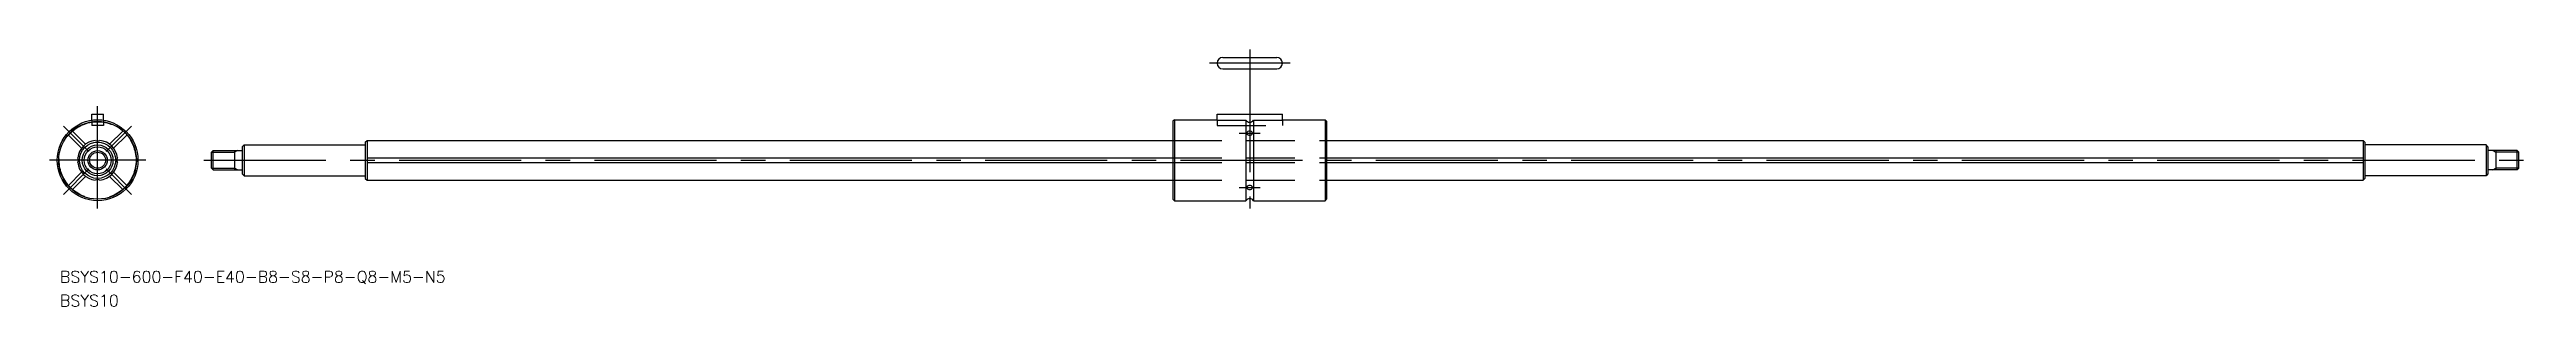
# Model space of a CAD drawing. Extents: x -12 to 632, y -38 to 29.
import ezdxf

# ---------------------------------------------------------------- set-up
doc = ezdxf.new("R2010")
doc.units = 0
doc.linetypes.add('CENTER', pattern=[50.8, 31.75, -6.35, 6.35, -6.35])
doc.linetypes.add('DASHED', pattern=[19.05, 12.7, -6.35])
doc.layers.get('0').update_dxf_attribs({"linetype": 'CONTINUOUS'})
doc.layers.add('CENTER', color=1, linetype='CENTER')
doc.styles.get("Standard").update_dxf_attribs({"font": 'txt.shx', "height": 3, "bigfont": 'bigfont.shx'})

# ---------------------------------------------------------------- blocks, each defined once
blk = doc.blocks.new('*U4')
at = {"color": 7, "linetype": 'CONTINUOUS'}
blk.add_text('BSYS10-600-F40-E40-B8-S8-P8-Q8-M5-N5', height=3, dxfattribs=at).set_placement((-9.79, -31.74))
blk = doc.blocks.new('*U5')
at = {"color": 7, "linetype": 'CONTINUOUS'}
blk.add_text('BSYS10', height=3, dxfattribs=at).set_placement((-9.79, -37.9))

msp = doc.modelspace()

# ---------------------------------------------------------------- linework, layer by layer
at = {"color": 7, "linetype": 'CONTINUOUS'}
for p, q in [((292.61, 26.7), (306.61, 26.7)), ((292.61, 23.7), (306.61, 23.7)), ((-1.5, 12), (1.5, 12)), ((-1.5, 10.39), (-1.5, 12)), ((1.5, 10.39), (1.5, 12)), ((280.01, 10.5), (279.61, 10.1)), ((279.61, 10.1), (279.61, -10.1)), ((280.01, 10.5), (291.11, 10.5)), ((280.01, 10.5), (280.01, -10.5)), ((291.11, 12), (308.11, 12)), ((291.11, 10.39), (291.11, 12)), ((291.11, 10.39), (298.61, 10.39)), ((298.61, 10.39), (298.61, -10.5)), ((300.61, 10.39), (300.61, -10.5)), ((300.61, 10.39), (308.11, 10.39)), ((308.11, 10.39), (308.11, 12)), ((308.11, 10.5), (319.21, 10.5)), ((319.21, 10.5), (319.61, 10.1)), ((319.21, 10.5), (319.21, -10.5)), ((319.61, 10.1), (319.61, -10.1)), ((29.61, 2.07), (30.05, 2.5)), ((29.61, -2.07), (29.61, 2.07)), ((30.05, -2.5), (30.05, 2.5)), ((30.05, 2.5), (37.61, 2.5)), ((35.61, 2.5), (35.61, -2.5)), ((37.61, 3.5), (38.11, 4)), ((37.61, 3.5), (37.61, -3.5)), ((38.11, 4), (69.61, 4)), ((38.11, 4), (38.11, -4)), ((69.61, 4.7), (70.08, 5.16)), ((69.61, 4.7), (69.61, -4.7)), ((70.08, 5.16), (279.61, 5.16)), ((70.11, 5.16), (70.11, -5.16)), ((70.11, 0.6), (279.61, 0.6)), ((319.61, 5.16), (589.15, 5.16)), ((319.61, 0.6), (589.11, 0.6)), ((589.11, 5.16), (589.11, -5.16)), ((589.61, 4.7), (589.15, 5.16)), ((589.61, 4.7), (589.61, -4.7)), ((621.11, 4), (589.61, 4)), ((621.61, 3.5), (621.11, 4)), ((621.11, 4), (621.11, -4)), ((621.61, 3.5), (621.61, -3.5)), ((629.18, 2.5), (621.61, 2.5)), ((623.61, 2.5), (623.61, -2.5)), ((629.18, -2.5), (629.18, 2.5)), ((629.61, 2.07), (629.18, 2.5)), ((629.61, -2.07), (629.61, 2.07)), ((30.05, -2.5), (29.61, -2.07)), ((30.05, -2.5), (37.61, -2.5)), ((37.61, -3.5), (38.11, -4)), ((38.11, -4), (69.61, -4)), ((69.61, -4.7), (70.08, -5.16)), ((70.08, -5.16), (279.61, -5.16)), ((70.11, -0.6), (279.61, -0.6)), ((319.61, -0.6), (589.11, -0.6)), ((319.61, -5.16), (589.15, -5.16)), ((589.61, -4.7), (589.15, -5.16)), ((621.11, -4), (589.61, -4)), ((621.61, -3.5), (621.11, -4)), ((629.18, -2.5), (621.61, -2.5)), ((629.18, -2.5), (629.61, -2.07)), ((279.61, -10.1), (280.01, -10.5)), ((280.01, -10.5), (298.61, -10.5)), ((300.61, -10.5), (319.21, -10.5)), ((319.21, -10.5), (319.61, -10.1))]:
    msp.add_line(p, q, dxfattribs=at)
at = {"color": 3, "linetype": 'DASHED'}
for p, q in [((-7.58, 6.52), (-4.17, 3.11)), ((-6.52, 7.58), (-3.11, 4.17)), ((-1.5, 10.39), (-1.5, 9)), ((1.5, 9), (-1.5, 9)), ((1.5, 10.39), (1.5, 9)), ((3.11, 4.17), (6.52, 7.58)), ((4.17, 3.11), (7.58, 6.52)), ((291.11, 10.39), (291.11, 9)), ((291.11, 9), (308.11, 9)), ((308.11, 10.39), (308.11, 9)), ((279.61, 5.16), (319.61, 5.16)), ((279.61, 0.6), (319.61, 0.6)), ((-4.17, -3.11), (-7.58, -6.52)), ((-3.11, -4.17), (-6.52, -7.58)), ((3.11, -4.17), (6.52, -7.58)), ((4.17, -3.11), (7.58, -6.52)), ((279.61, -0.6), (319.61, -0.6)), ((279.61, -5.16), (319.61, -5.16))]:
    msp.add_line(p, q, dxfattribs=at)
at = {"color": 3, "linetype": 'CONTINUOUS'}
for p, q in [((29.61, 2.07), (35.61, 2.07)), ((36.36, 2.5), (35.61, 2.07)), ((622.86, 2.5), (623.61, 2.07)), ((629.61, 2.07), (623.61, 2.07)), ((29.61, -2.07), (35.61, -2.07)), ((36.36, -2.5), (35.61, -2.07)), ((622.86, -2.5), (623.61, -2.07)), ((629.61, -2.07), (623.61, -2.07))]:
    msp.add_line(p, q, dxfattribs=at)
at = {"color": 7, "linetype": 'CONTINUOUS'}
for radius in [10.5, 10.1, 4.7, 4, 3.5, 2.5]:
    msp.add_circle((0, 0), radius, dxfattribs=at)
at = {"color": 3, "linetype": 'DASHED'}
msp.add_circle((0, 0), 10, dxfattribs=at)
at = {"color": 3, "linetype": 'CONTINUOUS'}
msp.add_circle((0, 0), 2.07, dxfattribs=at)
at = {"color": 7, "linetype": 'CONTINUOUS'}
for centre, radius, start, end in [((292.61, 25.2), 1.5, 90, 270), ((306.61, 25.2), 1.5, 270, 90), ((299.61, 11.13), 1.24, 216.37184, 323.62816), ((299.35, 7.05), 0.49, 114.12209, 177.08548), ((299.44, 7.12), 0.583, 184.73215, 240.93282), ((299.61, 6.33), 1.25, 68.30725, 111.69275), ((299.61, 7.72), 1.2, 247.81173, 292.18827), ((299.87, 7.05), 0.49, 2.91452, 65.87791), ((299.78, 7.12), 0.583, 299.06718, 355.26785), ((0, 0), 5.2, 96.67213, 173.32787), ((-6.19, 0), 1.19, 329.48856, 30.51144), ((0, 6.19), 1.19, 239.48856, 300.51144), ((0, 0), 5.2, 6.67213, 83.32787), ((6.19, 0), 1.19, 149.48856, 210.51144), ((0, 0), 5.2, 186.67213, 263.32787), ((0, -6.19), 1.19, 59.48856, 120.51144), ((0, 0), 5.2, 276.67213, 353.32787), ((299.61, -11.25), 1.25, 36.8699, 143.1301), ((299.44, -7.12), 0.583, 119.06718, 175.26785), ((299.35, -7.05), 0.49, 182.91452, 245.87791), ((299.61, -6.33), 1.25, 248.30725, 291.69275), ((299.61, -7.72), 1.2, 67.81173, 112.18827), ((299.78, -7.12), 0.583, 4.73215, 60.93282), ((299.87, -7.05), 0.49, 294.12209, 357.08548)]:
    msp.add_arc(centre, radius, start, end, dxfattribs=at)
at = {"layer": 'CENTER', "color": 1, "linetype": 'CENTER'}
for p, q in [((299.61, 28.7), (299.61, -12.5)), ((310.11, 25.2), (289.11, 25.2)), ((0, -12.5), (0, 14)), ((-8.84, 8.84), (-2.26, 2.26)), ((2.26, 2.26), (8.84, 8.84)), ((296.87, 7.07), (302.36, 7.07)), ((12.5, 0), (-12.5, 0)), ((27.61, 0), (631.61, 0)), ((-2.26, -2.26), (-8.84, -8.84)), ((2.26, -2.26), (8.84, -8.84)), ((296.87, -7.07), (302.36, -7.07))]:
    msp.add_line(p, q, dxfattribs=at)

# ---------------------------------------------------------------- block references
at = {"color": 7, "linetype": 'CONTINUOUS'}
for name in ['*U4', '*U5']:
    msp.add_blockref(name, (0, 0), dxfattribs=at)

doc.saveas('drawing.dxf')
